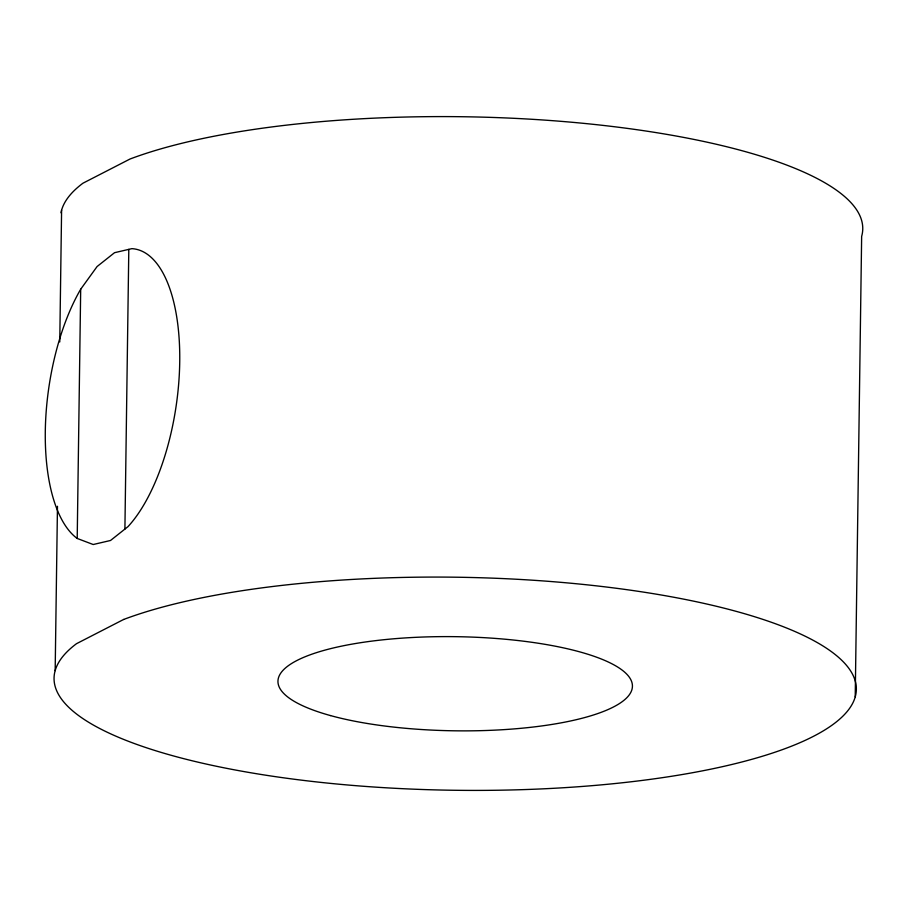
<?xml version="1.0" encoding="UTF-8"?>
<svg xmlns="http://www.w3.org/2000/svg" width="907" height="907" viewBox="0 0 907 907"><rect width="100%" height="100%" fill="white"/><g stroke="black" fill="none" stroke-linecap="round" stroke-linejoin="round"><path stroke-width="1.36" d="M55.168 670.647L57.47 506.287M59.76 341.939L61.597 210.175M77.208 538.463L80.689 289.231L97.094 266.533L114.543 252.69L131.866 248.654A149.27 64.306 -81.6 0 1 179.722 362.063A149.27 64.306 -81.6 0 1 127.989 526.638L110.529 540.481L93.206 544.517L77.208 538.463A149.27 64.306 -81.6 0 1 80.689 289.231M124.905 529.087L128.805 249.368M855.222 696.825L861.65 236.353A401.166 106.527 0.8 0 0 593.892 124.395A401.166 106.527 0.8 0 0 130.064 158.997L82.934 183.214A401.166 106.527 0.8 0 0 60.984 212.794M123.635 619.47L76.505 643.687A401.166 106.527 0.8 0 0 495.358 790.269A401.166 106.527 0.8 0 0 799.94 633.744A401.166 106.527 0.8 0 0 123.635 619.47M330.499 715.578A177.262 47.073 0.8 0 0 626.624 697.914A177.262 47.073 0.8 0 0 408.467 637.723A177.262 47.073 0.8 0 0 330.499 715.578"/></g></svg>
